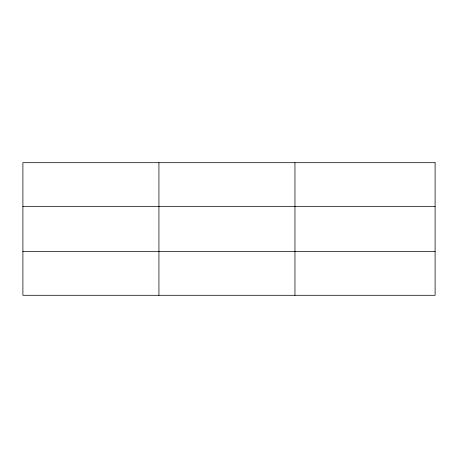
<?xml version="1.0" encoding="UTF-8"?>
<svg xmlns="http://www.w3.org/2000/svg" width="458" height="458" viewBox="0 0 458 458"><rect width="100%" height="100%" fill="white"/><g stroke="black" fill="none" stroke-linecap="round" stroke-linejoin="round"><path stroke-width="0.69" d="M158.926 295.301L158.926 162.699M294.952 295.301L294.952 162.699M22.9 206.461L435.1 206.461M22.9 251.539L435.1 251.539M435.1 162.699L435.1 295.301L22.9 295.301L22.9 162.699L435.1 162.699"/></g></svg>
